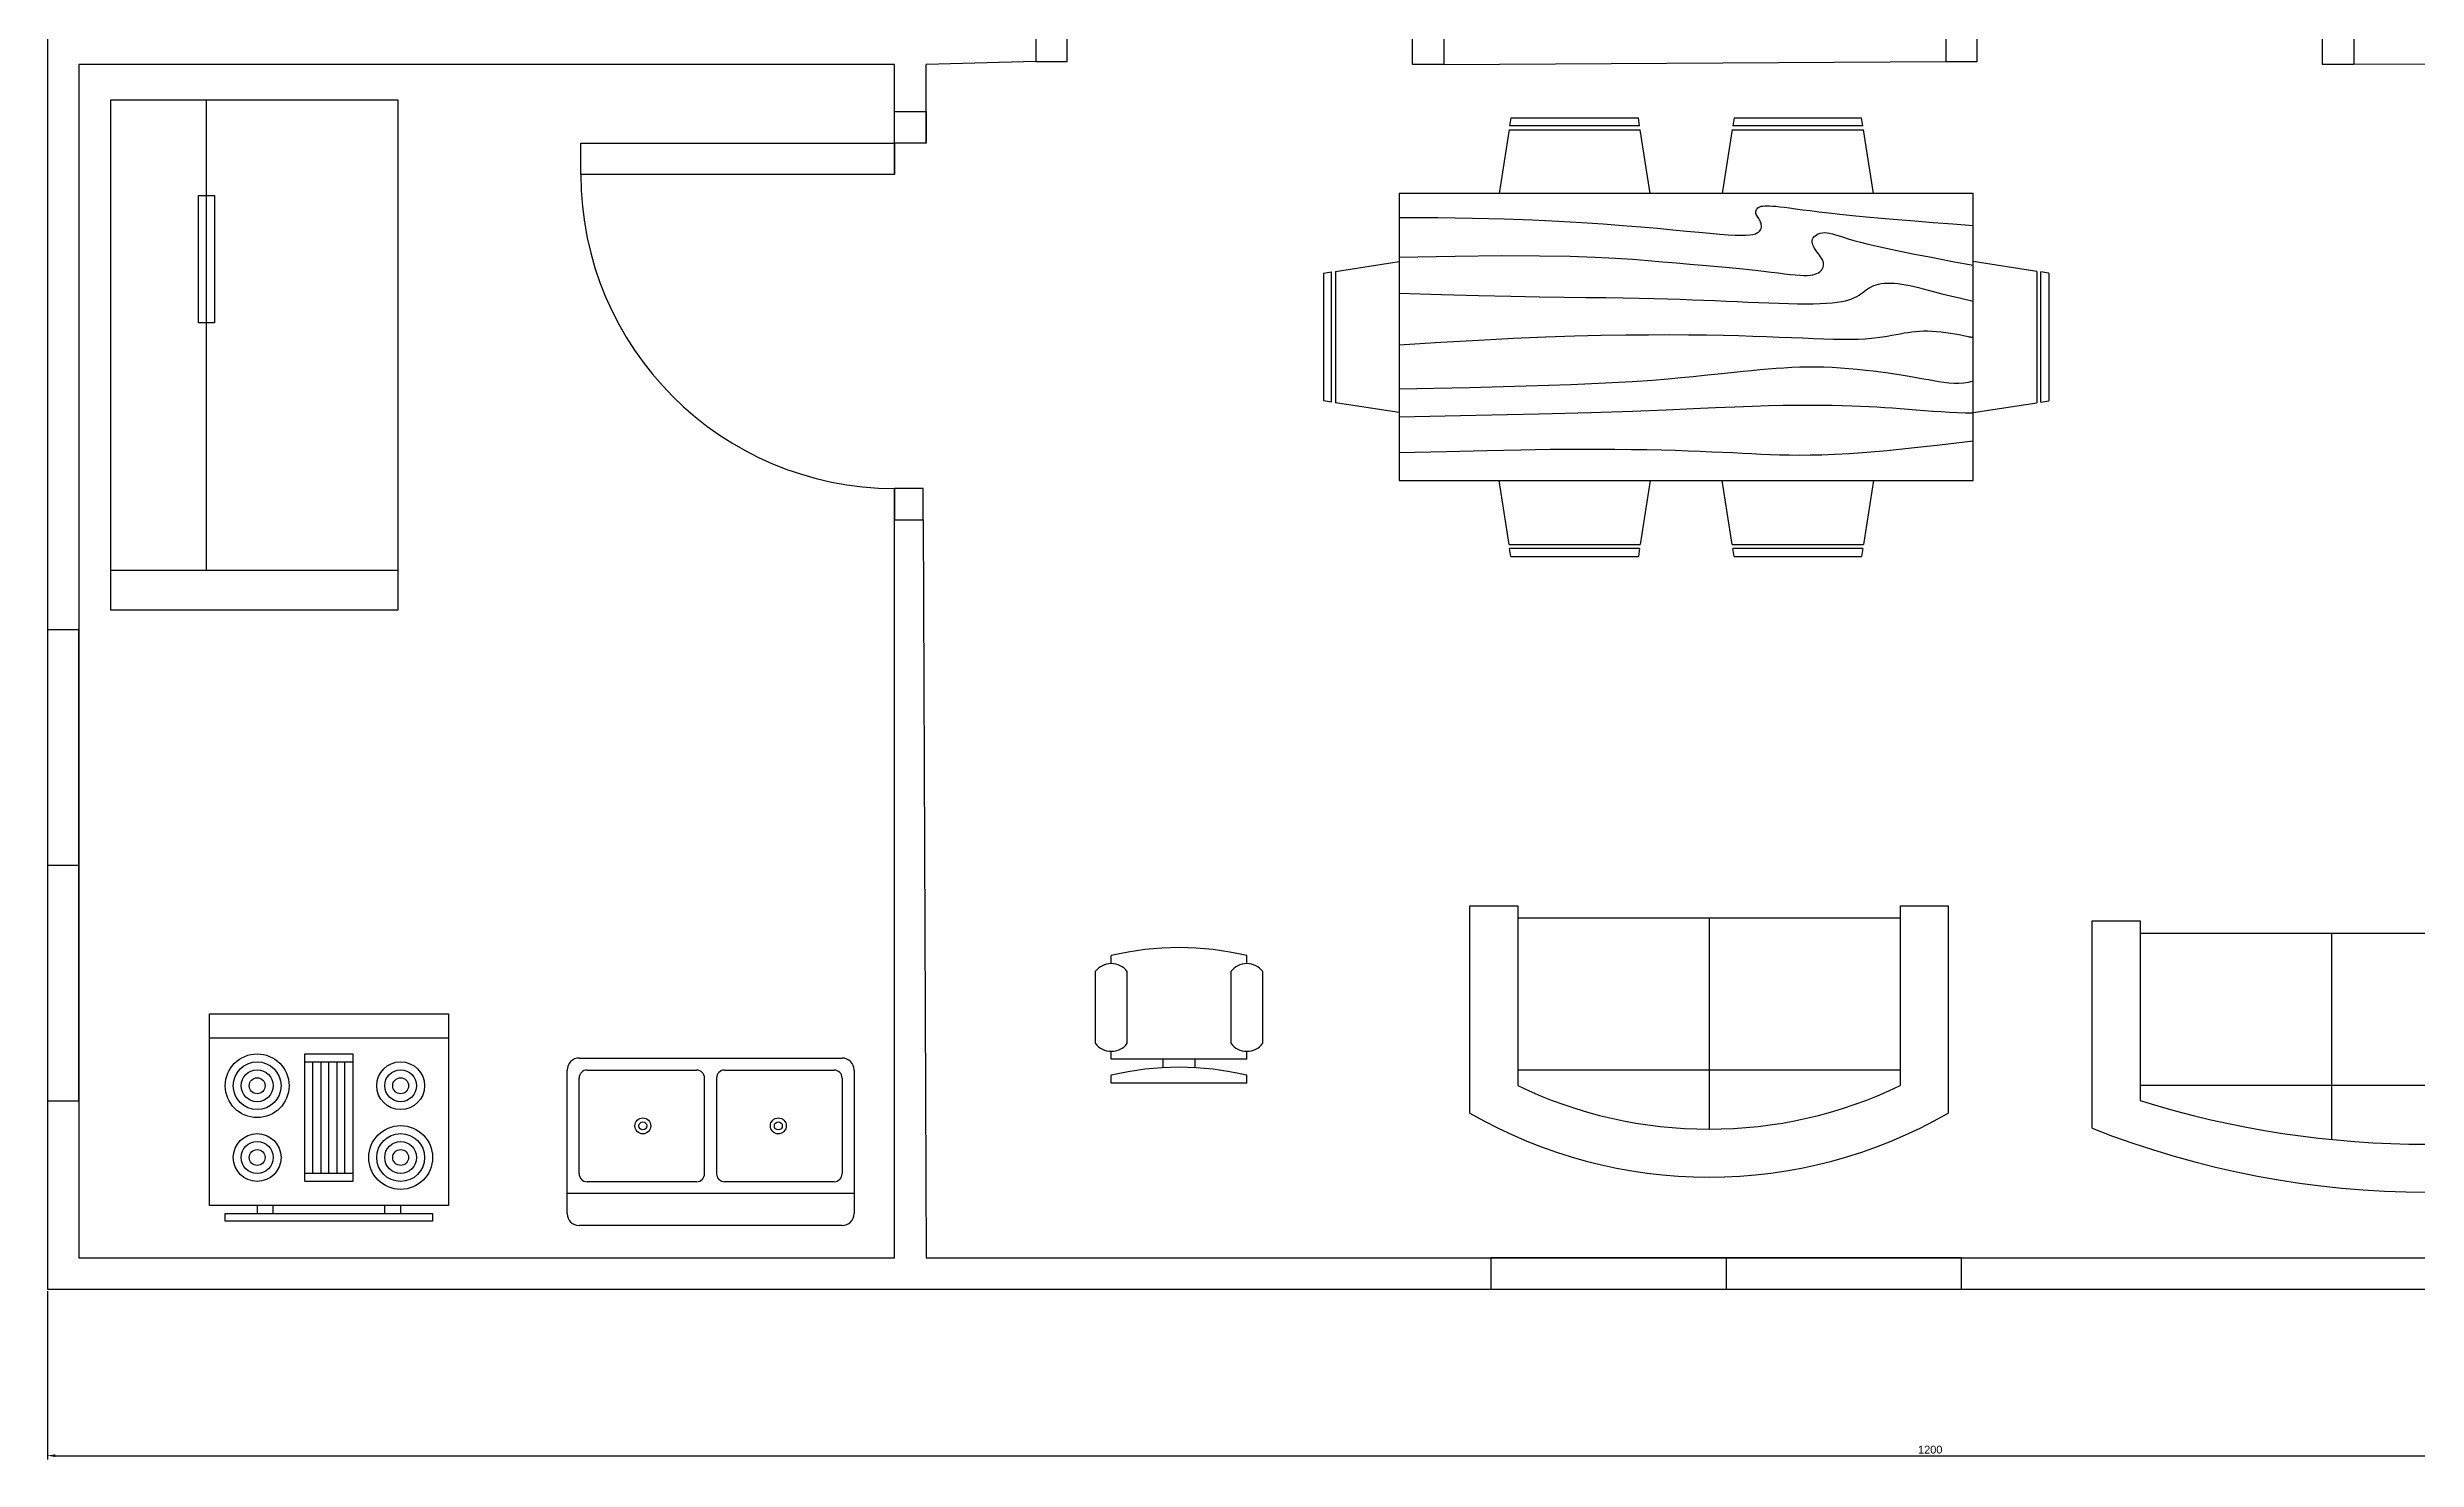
# Model space of a CAD drawing. Header units: centimetres. Extents: x 0 to 1258, y -54 to 800.
# Drawn here: x 0 to 755, y -54 to 395 of the extents above; entities that cross this region are included whole.
import ezdxf

# ---------------------------------------------------------------- set-up
doc = ezdxf.new("R2010")
doc.units = ezdxf.units.CM
for name, color, linetype in [('Doors', 50, 'Continuous'), ('Esyalar', 30, 'Continuous'), ('Windows', 170, 'Continuous')]:
    doc.layers.add(name, color=color, linetype=linetype)
doc.styles.get("Standard").update_dxf_attribs({"font": 'arial.ttf'})
doc.dimstyles.new('ISO-25', dxfattribs={"dimtxt": 2.5, "dimasz": 2.5, "dimexe": 1.25, "dimexo": 0.625, "dimtad": 1, "dimtxsty": 'Standard', "dimcen": 2.5, "dimadec": 0, "dimazin": 0, "dimtfac": 1, "dimtmove": 0, "dimatfit": 3, "dimfxl": 1, "dimarcsym": 0})

# ---------------------------------------------------------------- blocks, each defined once
blk = doc.blocks.new('*D2')
at = {"color": 0, "lineweight": -2, "transparency": 16777216}
for p, q in [((0, -0.62), (0, -54.3)), ((1200, -0.62), (1200, -54.3)), ((2.5, -53.05), (1197.5, -53.05))]:
    blk.add_line(p, q, dxfattribs=at)
at = {"color": 0, "transparency": 16777216}
for points in [[(2.5, -52.63), (2.5, -53.47), (0, -53.05)], [(1197.5, -52.63), (1197.5, -53.47), (1200, -53.05)]]:
    blk.add_solid(points, dxfattribs=at)
at = {"layer": 'Defpoints', "color": 0, "transparency": 16777216}
for p in [(0, 0), (1200, 0), (1200, -53.05)]:
    blk.add_point(p, dxfattribs=at)
at = {"color": 0, "transparency": 16777216, "insert": (600, -51.15), "char_height": 2.5, "attachment_point": 5}
blk.add_mtext('1200', dxfattribs=at)
blk = doc.blocks.new('Door')
for points in [[(120, 0), (110, 0), (110, 100), (120, 100)], [(10, 0), (0, 0), (0, -9.07), (10, -9.07)], [(130, -10), (120, -10), (120, 0), (130, 0)]]:
    blk.add_lwpolyline(points, close=True)
blk.add_arc((110, 0), 100, 90, 180)
blk = doc.blocks.new('Windows')
blk.add_line((75, 0), (75, -10))
blk.add_lwpolyline([(0, -10), (150, -10), (150, 0), (0, 0)], close=True)
blk = doc.blocks.new('Sofa - Roundback Loveseat 5 ft.')
at = {"linetype": 'Continuous'}
for p, q in [((0, -32.44198), (0, -5.99998)), ((-24, -33.99998), (-24, -11.46958)), ((24.00004, -33.99998), (24.00004, -11.46958)), ((-23.9998, -13.38178), (23.99986, -13.38178)), ((-24, -32.44198), (24.00004, -32.44198))]:
    blk.add_line(p, q, dxfattribs=at)
for points in [[(-24, -33.99998), (-30, -33.99998), (-30, -7.99998)], [(30.00004, -7.99998), (30.00004, -33.99998), (24.00004, -33.99998)]]:
    blk.add_lwpolyline(points, dxfattribs=at)
for centre, radius, start, end in [((0, -60.24998), 60.24998, 60.13715, 119.8628), ((0, -61.38438), 55.38444, 64.32083, 115.6792)]:
    blk.add_arc(centre, radius, start, end, dxfattribs=at)
blk = doc.blocks.new('Sofa - Roundback 7 ft.')
at = {"linetype": 'Continuous'}
for p, q in [((-12.00002, -32.4421), (-12.00003, -6.5971)), ((11.99997, -32.4421), (11.99998, -6.5971)), ((-36.000027, -34), (-36.000027, -11.4696)), ((35.99998, -34), (35.99998, -11.4696)), ((-35.999844, -13.3819), (35.9998, -13.3819)), ((-36.000027, -32.4421), (35.99998, -32.4421))]:
    blk.add_line(p, q, dxfattribs=at)
for points in [[(-36.000027, -34), (-42.000027, -34), (-42.000027, -8)], [(41.99998, -8), (41.99998, -34), (35.99998, -34)]]:
    blk.add_lwpolyline(points, dxfattribs=at)
for centre, radius, start, end in [((0, -114.25), 114.25, 68.43141, 111.5686), ((-0.00001, -127.1968), 121.1968, 72.72033, 107.2797)]:
    blk.add_arc(centre, radius, start, end, dxfattribs=at)
blk = doc.blocks.new('Dining Set - 36 x 72 in.')
at = {"linetype": 'Continuous'}
for p, q in [((-22, 27.5), (-22.1562, 26.50042)), ((-22, 27.5), (-6, 27.5)), ((-5.8437, 26.49966), (-6, 27.5)), ((6, 27.5), (5.8438, 26.50042)), ((6, 27.5), (22, 27.5)), ((22.1563, 26.49966), (22, 27.5)), ((-22.2343, 26.00059), (-23.4847, 17.99762)), ((-22.2304, 26), (-5.7608, 26)), ((-5.8416, 26.5), (-22.1534, 26.5)), ((-4.5152, 17.99762), (-5.7655, 25.99926)), ((5.7657, 26.00059), (4.5153, 17.99762)), ((5.7696, 26), (22.2392, 26)), ((22.1584, 26.5), (5.8466, 26.5)), ((23.4848, 17.99762), (22.2345, 25.99926)), ((36, 18), (-36, 18)), ((-36, 18), (-36, -18)), ((36, -18), (36, 18)), ((-44.0006, 8.23428), (-35.9976, 9.48474)), ((44.0006, 8.23428), (35.9976, 9.48474)), ((-45.5, 8), (-44.5004, 8.15617)), ((-45.5, 8), (-45.5, -8)), ((-44.5, -8.15843), (-44.5, 8.15338)), ((-44, 8.23041), (-44, -8.23915)), ((44, 8.23041), (44, -8.23915)), ((44.5, -8.15843), (44.5, 8.15338)), ((45.5, 8), (44.5005, 8.15617)), ((45.5, 8), (45.5, -8)), ((-44.4997, -8.15631), (-45.5, -8)), ((-35.9976, -9.48476), (-43.9993, -8.2345)), ((35.9976, -9.48476), (43.9993, -8.2345)), ((44.4997, -8.15631), (45.5, -8)), ((-36, -18), (36, -18)), ((-22.2343, -26.0006), (-23.4847, -17.99762)), ((-4.5152, -17.99762), (-5.7655, -25.99928)), ((5.7657, -26.0006), (4.5153, -17.99762)), ((23.4848, -17.99762), (22.2345, -25.99928)), ((-22.2304, -26), (-5.7608, -26)), ((-22, -27.5), (-22.1562, -26.50044)), ((-5.8416, -26.5), (-22.1534, -26.5)), ((-5.8437, -26.49967), (-6, -27.5)), ((5.7696, -26), (22.2392, -26)), ((6, -27.5), (5.8438, -26.50044)), ((22.1584, -26.5), (5.8466, -26.5)), ((22.1563, -26.49967), (22, -27.5)), ((-22, -27.5), (-6, -27.5)), ((6, -27.5), (22, -27.5))]:
    blk.add_line(p, q, dxfattribs=at)
for points in [[(-36, 15), (-31.1772, 14.97754), (-26.8079, 14.91406), (-22.8538, 14.81543), (-19.276, 14.6875), (-16.0362, 14.53613), (-13.0957, 14.36718), (-10.4159, 14.18652), (-7.9583, 14), (-5.6904, 13.81315), (-3.6035, 13.63021), (-1.6954, 13.45508), (0.0365, 13.29166), (1.5945, 13.14388), (2.9811, 13.01562), (4.1988, 12.9108), (5.25, 12.83333), (6.1393, 12.78613), (6.8802, 12.76823), (7.4883, 12.77767), (7.9792, 12.8125), (8.3685, 12.87077), (8.6719, 12.95052), (8.9049, 13.0498), (9.0833, 13.16666), (9.2205, 13.29899), (9.3216, 13.44401), (9.3895, 13.59879), (9.4271, 13.76041), (9.4373, 13.92594), (9.4232, 14.09245), (9.3875, 14.257), (9.3333, 14.41666), (9.2638, 14.56917), (9.1836, 14.71484), (9.0975, 14.85465), (9.0104, 14.98958), (8.9272, 15.1206), (8.8529, 15.2487), (8.7922, 15.37483), (8.75, 15.5), (8.7305, 15.62467), (8.7344, 15.74739), (8.7617, 15.86621), (8.8125, 15.97916), (8.8867, 16.08431), (8.9844, 16.17968), (9.1055, 16.26334), (9.25, 16.33333), (9.4189, 16.38802), (9.6172, 16.42708), (9.8506, 16.45052), (10.125, 16.45833), (10.4463, 16.45052), (10.8203, 16.42708), (11.2529, 16.38802), (11.75, 16.33333), (12.3184, 16.26318), (12.9694, 16.17838), (13.7151, 16.07991), (14.5677, 15.96875), (15.5395, 15.84586), (16.6426, 15.71224), (17.8893, 15.56884), (19.2917, 15.41666), (20.859, 15.25667), (22.5879, 15.08984), (24.4721, 14.91715), (26.5052, 14.73958), (28.6809, 14.5581), (30.9929, 14.3737), (33.4347, 14.18733), (36, 14)], [(-36, 10), (-28.9766, 10.14274), (-23.1725, 10.20442), (-18.4241, 10.19775), (-14.5677, 10.13541), (-11.4399, 10.03011), (-8.877, 9.89453), (-6.7154, 9.74137), (-4.7917, 9.58333), (-2.9698, 9.43082), (-1.2246, 9.28515), (0.4415, 9.14534), (2.026, 9.01041), (3.5266, 8.87939), (4.9408, 8.7513), (6.266, 8.62516), (7.5, 8.5), (8.6411, 8.37549), (9.6914, 8.2539), (10.6538, 8.13818), (11.5312, 8.03125), (12.3267, 7.93603), (13.043, 7.85547), (13.6831, 7.79248), (14.25, 7.75), (14.7471, 7.7303), (15.1797, 7.73307), (15.5537, 7.75732), (15.875, 7.80208), (16.1494, 7.86637), (16.3828, 7.94922), (16.5811, 8.04964), (16.75, 8.16666), (16.8944, 8.29915), (17.0143, 8.44531), (17.1089, 8.60319), (17.1771, 8.77083), (17.218, 8.94629), (17.2305, 9.1276), (17.2137, 9.31282), (17.1667, 9.5), (17.0895, 9.6875), (16.987, 9.875), (16.8649, 10.0625), (16.7292, 10.25), (16.5856, 10.4375), (16.4401, 10.625), (16.2985, 10.8125), (16.1667, 11), (16.05, 11.18733), (15.9518, 11.3737), (15.8752, 11.5581), (15.8229, 11.73958), (15.798, 11.91715), (15.8034, 12.08984), (15.842, 12.25667), (15.9167, 12.41666), (16.0295, 12.56836), (16.1784, 12.70833), (16.3605, 12.83268), (16.5729, 12.9375), (16.8127, 13.01888), (17.0768, 13.07291), (17.3625, 13.0957), (17.6667, 13.08333), (17.9894, 13.03312), (18.3418, 12.94726), (18.7382, 12.82918), (19.1927, 12.68229), (19.7195, 12.51001), (20.3327, 12.31575), (21.0465, 12.10294), (21.875, 11.875), (22.8357, 11.63354), (23.959, 11.37304), (25.2786, 11.08618), (26.8282, 10.76562), (28.6414, 10.40405), (30.752, 9.99414), (33.1936, 9.52856), (36, 9)], [(-36, 5.5), (-30.7157, 5.3348), (-26.069, 5.20963), (-21.9946, 5.11767), (-18.4271, 5.05208), (-15.3009, 5.00602), (-12.5508, 4.97265), (-10.1112, 4.94515), (-7.9167, 4.91666), (-5.909, 4.88167), (-4.0586, 4.83984), (-2.3429, 4.79215), (-0.7396, 4.73958), (0.7739, 4.6831), (2.22, 4.6237), (3.6213, 4.56233), (5, 4.5), (6.373, 4.43782), (7.7344, 4.3776), (9.0723, 4.32129), (10.375, 4.27083), (11.6309, 4.22819), (12.8281, 4.19531), (13.9551, 4.17415), (15, 4.16666), (15.954, 4.17448), (16.819, 4.19791), (17.6001, 4.23698), (18.3021, 4.29166), (18.9299, 4.36198), (19.4883, 4.44791), (19.9823, 4.54948), (20.4167, 4.66666), (20.7969, 4.79899), (21.1302, 4.94401), (21.4245, 5.09879), (21.6875, 5.26041), (21.9271, 5.42594), (22.1511, 5.59245), (22.3672, 5.757), (22.5834, 5.91666), (22.8065, 6.06868), (23.0404, 6.21093), (23.2879, 6.34147), (23.5521, 6.45833), (23.8358, 6.55957), (24.142, 6.64323), (24.4735, 6.70735), (24.8334, 6.75), (25.2235, 6.76969), (25.642, 6.76692), (26.0858, 6.74267), (26.5521, 6.69791), (27.0379, 6.63362), (27.5404, 6.55078), (28.0565, 6.45036), (28.5834, 6.33333), (29.1242, 6.19987), (29.7071, 6.04687), (30.3661, 5.87044), (31.1354, 5.66666), (32.0493, 5.43164), (33.142, 5.16146), (34.4475, 4.85221), (36, 4.5)], [(-36, -1), (-30.7915, -0.6591), (-26.0195, -0.38216), (-21.6519, -0.16284), (-17.6563, 0.00521), (-14.0005, 0.12833), (-10.6523, 0.21289), (-7.5796, 0.26522), (-4.75, 0.29166), (-2.134, 0.29793), (0.2878, 0.28711), (2.5317, 0.26163), (4.6146, 0.22396), (6.5529, 0.17651), (8.3633, 0.12174), (10.0623, 0.06209), (11.6667, 0), (13.1899, -0.06201), (14.6341, -0.1211), (15.9982, -0.17432), (17.2813, -0.21875), (18.4823, -0.25147), (19.6003, -0.26953), (20.6343, -0.27002), (21.5834, -0.25), (22.4481, -0.20768), (23.2357, -0.14584), (23.9549, -0.06836), (24.6146, 0.02083), (25.2235, 0.11784), (25.7904, 0.21875), (26.3241, 0.31966), (26.8334, 0.41666), (27.3265, 0.50618), (27.8099, 0.58593), (28.2894, 0.65397), (28.7709, 0.70833), (29.2601, 0.74707), (29.763, 0.76823), (30.2855, 0.76985), (30.8334, 0.75), (31.4088, 0.70784), (31.9994, 0.64713), (32.589, 0.57275), (33.1615, 0.48958), (33.7008, 0.4025), (34.1908, 0.3164), (34.6153, 0.23616), (34.9584, 0.16666), (35.2099, 0.11165), (35.3848, 0.07031), (35.504, 0.04069), (35.5886, 0.02083), (35.6594, 0.00879), (35.7377, 0.0026), (35.8442, 0.00032), (36, 0)], [(-36, -6.5), (-27.1843, -6.31267), (-20.084, -6.1263), (-14.469, -5.9419), (-10.1094, -5.76042), (-6.7752, -5.58285), (-4.2363, -5.41016), (-2.2629, -5.24333), (-0.625, -5.08334), (0.8708, -4.93099), (2.2715, -4.78646), (3.5872, -4.64974), (4.8281, -4.52084), (6.0046, -4.39974), (7.127, -4.28646), (8.2053, -4.18099), (9.25, -4.08334), (10.2705, -3.99382), (11.2734, -3.91407), (12.2647, -3.84603), (13.25, -3.79167), (14.2354, -3.75293), (15.2266, -3.73177), (16.2295, -3.73015), (17.25, -3.75), (18.2912, -3.79248), (19.3451, -3.85547), (20.4009, -3.93604), (21.4479, -4.03125), (22.4754, -4.13819), (23.4727, -4.25391), (24.4289, -4.37549), (25.3334, -4.5), (26.1785, -4.62492), (26.9694, -4.74935), (27.7145, -4.87281), (28.4219, -4.99479), (29.1, -5.11483), (29.7572, -5.23242), (30.4016, -5.34709), (31.0417, -5.45834), (31.6837, -5.56437), (32.3262, -5.65821), (32.9658, -5.73153), (33.599, -5.77604), (34.2224, -5.78345), (34.8327, -5.74545), (35.4264, -5.65373), (36, -5.5)], [(-36, -10), (-26.4022, -9.81299), (-18.4675, -9.62891), (-11.9839, -9.45069), (-6.7396, -9.28125), (-2.5226, -9.12354), (0.8789, -8.98047), (3.6769, -8.85498), (6.0833, -8.75), (8.2767, -8.66765), (10.3021, -8.60677), (12.1712, -8.56543), (13.8958, -8.54167), (15.4876, -8.53353), (16.9583, -8.53907), (18.3197, -8.55632), (19.5834, -8.58334), (20.7616, -8.61841), (21.8685, -8.66081), (22.9188, -8.71004), (23.9271, -8.76563), (24.9081, -8.82707), (25.8763, -8.89388), (26.8465, -8.96558), (27.8334, -9.04167), (28.8474, -9.12118), (29.8828, -9.20117), (30.93, -9.27824), (31.9792, -9.34896), (33.0205, -9.40991), (34.0443, -9.45768), (35.0407, -9.48885), (36, -9.5)], [(-36, -14.5), (-30.0881, -14.33513), (-25.0332, -14.21224), (-20.7312, -14.12647), (-17.0781, -14.07292), (-13.97, -14.04671), (-11.3027, -14.04297), (-8.9724, -14.05681), (-6.875, -14.08334), (-4.9224, -14.11833), (-3.0905, -14.16016), (-1.3709, -14.20785), (0.2448, -14.26042), (1.7647, -14.3169), (3.1973, -14.3763), (4.5507, -14.43767), (5.8333, -14.5), (7.0554, -14.5621), (8.235, -14.62175), (9.3922, -14.67652), (10.5469, -14.72396), (11.7192, -14.76164), (12.929, -14.78711), (14.1965, -14.79794), (15.5417, -14.79167), (16.9933, -14.76424), (18.6152, -14.70508), (20.4804, -14.60197), (22.6615, -14.44271), (25.2312, -14.21509), (28.2624, -13.9069), (31.8277, -13.50594), (36, -13)]]:
    blk.add_lwpolyline(points, dxfattribs=at)
blk = doc.blocks.new('Refrigerator-2 door - 36 in front')
for p, q in [((12, 5), (12, 64)), ((0, 5), (36, 5))]:
    blk.add_line(p, q)
for points in [[(0, 0), (0, 64), (36, 64), (36, 0)], [(11, 36), (11, 52), (13, 52), (13, 36)]]:
    blk.add_lwpolyline(points, close=True)
blk = doc.blocks.new('Range-Oven - 30 in top')
for p, q in [((0, -3), (30, -3)), ((12, -6), (18, -6)), ((13, -20), (13, -6)), ((14, -6), (14, -20)), ((15, -20), (15, -6)), ((16, -6), (16, -20)), ((17, -20), (17, -6)), ((18, -20), (12, -20)), ((6, -24), (6, -25)), ((8, -25), (8, -24)), ((22, -25), (22, -24)), ((24, -24), (24, -25))]:
    blk.add_line(p, q)
for points in [[(0, -24), (0, 0), (30, 0), (30, -24)], [(12, -21), (12, -5), (18, -5), (18, -21)], [(2, -26), (2, -25), (28, -25), (28, -26)]]:
    blk.add_lwpolyline(points, close=True)
for centre, radius in [((6, -9), 4), ((6, -9), 3), ((6, -9), 2), ((6, -9), 1), ((24, -9), 3), ((24, -9), 2), ((24, -9), 1), ((24, -18), 4), ((6, -18), 3), ((6, -18), 2), ((6, -18), 1), ((24, -18), 3), ((24, -18), 2), ((24, -18), 1)]:
    blk.add_circle(centre, radius)
blk = doc.blocks.new('Sink-double - 36 in top')
for p, q in [((-18, -4), (18, -4)), ((-0.75, -18.5), (-0.75, -6.5)), ((0.75, -6.5), (0.75, -18.5))]:
    blk.add_line(p, q)
for points in [[(-16.5, 0), (16.5, 0)], [(-18, -19.5), (-18, -1.5)], [(18, -1.5), (18, -19.5)], [(-15.5, -5.5), (-1.75, -5.5)], [(1.75, -5.5), (15.5, -5.5)], [(-16.5, -18.5), (-16.5, -6.5)], [(16.5, -6.5), (16.5, -18.5)], [(-1.75, -19.5), (-15.5, -19.5)], [(15.5, -19.5), (1.75, -19.5)], [(16.5, -21), (-16.5, -21)]]:
    blk.add_lwpolyline(points)
for centre, radius in [((-8.5, -12.5), 1), ((8.5, -12.5), 1), ((-8.5, -12.5), 0.5), ((8.5, -12.5), 0.5)]:
    blk.add_circle(centre, radius)
for centre, radius, start, end in [((-16.5, -1.5), 1.5, 90, 180), ((16.5, -1.5), 1.5, 0, 90), ((-15.5, -6.5), 1, 90, 180), ((-1.75, -6.5), 1, 0, 90), ((1.75, -6.5), 1, 90, 180), ((15.5, -6.5), 1, 0, 90), ((-16.5, -19.5), 1.5, 180, 270), ((-15.5, -18.5), 1, 180, 270), ((-1.75, -18.5), 1, 270, 0), ((1.75, -18.5), 1, 180, 270), ((15.5, -18.5), 1, 270, 0), ((16.5, -19.5), 1.5, 270, 0)]:
    blk.add_arc(centre, radius, start, end)
blk = doc.blocks.new('Chair - Desk')
at = {"linetype": 'Continuous'}
for p, q in [((-8.5, 0), (-8.5, -1)), ((-8.5, 0), (8.5, 0)), ((8.5, 0), (8.5, -1)), ((-2, -3), (-2, -1.9355)), ((2, -1.9576), (2, -3)), ((-10.5, -5), (-10.5, -14)), ((-8.5, -3), (-8.5, -4)), ((-8.5, -3), (8.5, -3)), ((-6.5, -14), (-6.5, -5)), ((6.5, -5), (6.5, -14)), ((8.5, -3), (8.5, -4)), ((10.5, -14), (10.5, -5)), ((-8.5, -15), (-8.5, -16)), ((8.5, -15), (8.5, -16))]:
    blk.add_line(p, q, dxfattribs=at)
for centre, radius, start, end in [((0, 34.625), 36.625, 256.5803, 283.4197), ((-8.5, -6.5), 2.5, 36.8699, 143.1301), ((8.5, -6.5), 2.5, 36.8699, 143.1301), ((-8.5, -12.5), 2.5, 216.8699, 323.1301), ((8.5, -12.5), 2.5, 216.8699, 323.1301), ((0, 19.625), 36.625, 256.5803, 283.4197)]:
    blk.add_arc(centre, radius, start, end, dxfattribs=at)

msp = doc.modelspace()

# ---------------------------------------------------------------- linework, layer by layer
for p, q in [((270, 390), (10, 390)), ((270, 355.002), (270, 390)), ((315, 390.929), (280, 390)), ((280, 365.002), (280, 390)), ((445, 390), (435, 390)), ((445, 390), (605, 390.929)), ((735, 390), (725, 390)), ((1045, 390.929), (735, 390)), ((270, 10), (270, 255.002)), ((279.071, 245.002), (280, 10)), ((10, 10), (270, 10))]:
    msp.add_line(p, q)
for points in [[(1150, 0), (1200, 0), (1200, 800), (0, 800), (0, 0), (910, 0)], [(10, 390), (10, 10), (270, 10)], [(280, 10), (920, 10)]]:
    msp.add_lwpolyline(points)

# ---------------------------------------------------------------- block references
at = {"layer": 'Doors'}
for p in [(315, 400), (605, 400)]:
    msp.add_blockref('Door', p, dxfattribs=at)
at = {"layer": 'Doors', "rotation": 90}
msp.add_blockref('Door', (270, 245.002), dxfattribs=at)
at = {"layer": 'Esyalar', "xscale": 2.54, "yscale": 2.54, "zscale": 2.54}
for name, p in [('Refrigerator-2 door - 36 in front', (20.258, 216.256)), ('Dining Set - 36 x 72 in.', (522.247, 303.227)), ('Range-Oven - 30 in top', (51.611, 87.628))]:
    msp.add_blockref(name, p, dxfattribs=at)
at = {"layer": 'Esyalar', "xscale": 2.54, "yscale": 2.54, "zscale": 2.54, "rotation": 180}
for name, p in [('Sofa - Roundback Loveseat 5 ft.', (529.515, 35.701)), ('Sofa - Roundback 7 ft.', (758.336, 30.894)), ('Chair - Desk', (360.618, 65.576)), ('Sink-double - 36 in top', (211.339, 20.238))]:
    msp.add_blockref(name, p, dxfattribs=at)
at = {"layer": 'Windows', "rotation": 90}
msp.add_blockref('Windows', (0, 60), dxfattribs=at)
at = {"layer": 'Windows'}
msp.add_blockref('Windows', (460.004, 10), dxfattribs=at)

# ---------------------------------------------------------------- dimensions: what is measured, and where the dimension line sits
dim = msp.add_linear_dim(base=(1200, -53.049), p1=(0, 0), p2=(1200, 0), dimstyle='ISO-25')
dim.commit()
dim.dimension.update_dxf_attribs({"geometry": '*D2', "text_midpoint": (600, -51.148)})

doc.saveas('drawing.dxf')
